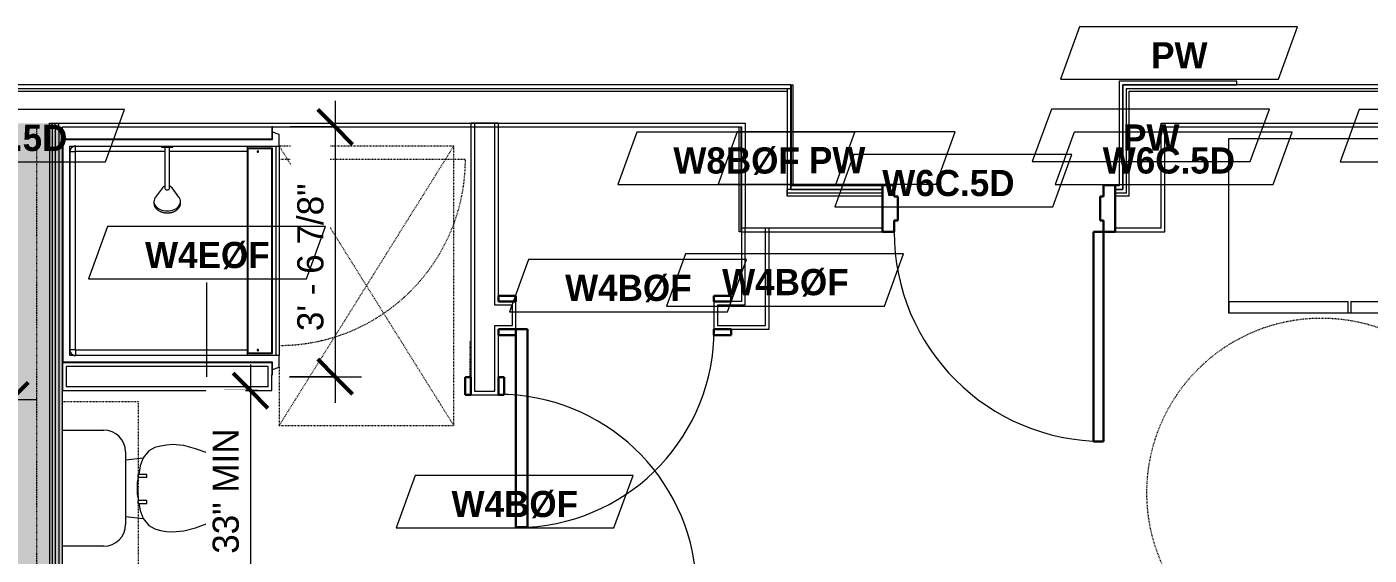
# Model space of a CAD drawing. Header units: inches. Extents: x -4010 to -1872, y 9846 to 12241.
# Drawn here: x -2937.2 to -2706.5, y 10299.9 to 10390.6 of the extents above; entities that cross this region are included whole.
import ezdxf

# ---------------------------------------------------------------- set-up
doc = ezdxf.new("R2010")
doc.units = ezdxf.units.IN
doc.header["$MEASUREMENT"] = 0
doc.linetypes.add('Dash', pattern=[0.25, 0.125, -0.125])
doc.linetypes.add('Dash 3_32_', pattern=[0.1875, 0.09375, -0.09375])
for name, color, linetype, lineweight in [('0-1', 7, 'Continuous', 5), ('0-3', 8, 'Continuous', 9), ('A-ANNO-DIMS', 211, 'Continuous', 9), ('A-ANNO-DIMS-48', 211, 'Continuous', 9), ('A-DETL-1', 90, 'Dash 3_32_', 18), ('A-DOOR-1', 7, 'Continuous', 9), ('A-DOOR-2', 10, 'Continuous', 30), ('A-DOOR-3', 31, 'Continuous', 9), ('A-DOOR-4', 31, 'Continuous', 30), ('A-DOOR-FRAM-2', 10, 'Continuous', 30), ('A-DOOR-FRAM-3', 31, 'Continuous', 30), ('A-GENM', 5, 'Continuous', 9), ('A-GENM-HDLN', 13, 'Dash', 9), ('A-WALL', 113, 'Continuous', 18), ('A-WALL-2', 250, 'Continuous', 18), ('A-WALL-3', 113, 'Continuous', 9), ('A-WALL-IDEN', 211, 'Continuous', 9), ('I-WALL-1', 21, 'Continuous', 18), ('I-WALL-2', 241, 'Continuous', 5), ('I-WALL-3', 7, 'Continuous', 9), ('I-WALL-4', 2, 'Continuous', 9), ('P-SANR-FIXT', 6, 'Continuous', 9), ('P-SANR-FIXT-HDLN', 131, 'Dash', 9), ('Q-CASE', 31, 'Continuous', 9), ('Q-CASE-2', 31, 'Dash', 9), ('Q-SPCQ', 91, 'Continuous', 9)]:
    doc.layers.add(name, color=color, linetype=linetype, lineweight=lineweight)
doc.styles.add('Century Gothic', font='ufonts.com_century-gothic.ttf', dxfattribs={"height": 4.5})
doc.styles.add('Century Gothic_B', font='GOTHICB.TTF', dxfattribs={"height": 4.5})
doc.dimstyles.new('OD_1__HACK_2', dxfattribs={"dimscale": 12, "dimtxt": 4.698757, "dimasz": 0.5, "dimexe": 0.375, "dimexo": 0.25, "dimgap": 0.0625, "dimtad": 1, "dimdec": 4, "dimrnd": 0.0625, "dimzin": 3, "dimdsep": 46, "dimlunit": 4, "dimtxsty": 'Century Gothic', "dimblk1": 'OBLIQUE', "dimblk2": 'OBLIQUE', "dimsah": 1, "dimcen": 0.09, "dimdle": 0.375, "dimazin": 0, "dimtfac": 1, "dimtdec": 4, "dimtix": 1, "dimtmove": 0, "dimatfit": 3, "dimfxl": 1, "dimtvp": 1, "dimtfill": 1, "dimfrac": 2, "dimtolj": 1, "dimtzin": 0, "dimarcsym": 2})

# ---------------------------------------------------------------- blocks, each defined once
blk = doc.blocks.new('Basic Wall _ INT - W8BØF - _5_8 GYP - 2X8 WOOD_BATT_ - 5_8 GYP_ - ___-2319964-UNITS PLANS - 3RD FLOOR')
at = {"layer": 'I-WALL-3'}
for p, q in [((-2805.9, 10380.66), (-2805.86, 10380.66)), ((-2805.86, 10380.66), (-2805.77, 10380.66)), ((-2805.77, 10363.29), (-2805.77, 10380.66)), ((-2805.77, 10380.66), (-2805.49, 10380.66)), ((-2805.49, 10363.29), (-2805.49, 10380.66))]:
    blk.add_line(p, q, dxfattribs=at)
blk = doc.blocks.new('Basic Wall _ INT - W8BØF - _5_8 GYP - 2X8 WOOD_BATT_ - 5_8 GYP_ - ___-2319965-UNITS PLANS - 3RD FLOOR')
at = {"layer": 'I-WALL-3'}
for p, q in [((-2814.81, 10355.41), (-2814.81, 10373.41)), ((-2814.52, 10373.41), (-2814.52, 10355.41)), ((-2814.52, 10355.41), (-2814.81, 10355.41)), ((-2814.44, 10355.41), (-2814.52, 10355.41)), ((-2814.4, 10355.41), (-2814.44, 10355.41))]:
    blk.add_line(p, q, dxfattribs=at)
blk = doc.blocks.new('HOLLOW METAL - UNIT DOOR-2191977-UNITS PLANS - 3RD FLOOR')
at = {"layer": 'A-DOOR-1'}
blk.add_arc((18, -3.875), 36, 180, 270, dxfattribs=at)
at = {"layer": 'A-DOOR-2'}
for p, q in [((16.25, -3.875), (18, -3.875)), ((16.25, -39.875), (16.25, -3.875)), ((18, -3.875), (18, -39.875)), ((18, -39.875), (16.25, -39.875))]:
    blk.add_line(p, q, dxfattribs=at)
at = {"layer": 'A-DOOR-FRAM-2'}
for p, q in [((-20, 4.125), (-18, 4.125)), ((-20, -3.875), (-20, 4.125)), ((-18, 4.125), (-18, 2.1875)), ((18, 4.125), (20, 4.125)), ((18, 2.1875), (18, 4.125)), ((20, 4.125), (20, -3.875)), ((-18, 2.1875), (-17.375, 2.1875)), ((-17.375, 2.1875), (-17.375, -1.9375)), ((17.375, 2.1875), (18, 2.1875)), ((17.375, -1.9375), (17.375, 2.1875)), ((-18, -1.9375), (-18, -3.875)), ((-17.375, -1.9375), (-18, -1.9375)), ((18, -1.9375), (17.375, -1.9375)), ((18, -3.875), (18, -1.9375)), ((-18, -3.875), (-20, -3.875)), ((20, -3.875), (18, -3.875))]:
    blk.add_line(p, q, dxfattribs=at)
blk = doc.blocks.new('CTR - 1st Phase - Common Walls_rvt-1-UNITS PLANS - 3RD FLOOR')
at = {"layer": 'I-WALL-1'}
blk.add_hatch(color=256, dxfattribs=at).paths.add_polyline_path([(-2931.71, 9988.44), (-2931.09, 9988.44), (-2931.09, 10373.41), (-2931.71, 10373.41), (-2931.71, 9995.9)], flags=0)
at = {"layer": 'I-WALL-2'}
for points in [[(-2938.84, 9988.44), (-2933.34, 9988.44), (-2933.34, 10374.04), (-2938.84, 10374.04), (-2938.84, 9995.9)], [(-2933.34, 9988.44), (-2932.84, 9988.44), (-2932.84, 10374.04), (-2933.34, 10374.04), (-2933.34, 9995.9)], [(-2932.34, 9988.44), (-2932.34, 10374.04), (-2932.84, 10374.04), (-2932.84, 9988.44)], [(-2931.71, 9988.44), (-2931.71, 10374.04), (-2932.34, 10374.04), (-2932.34, 9988.44)]]:
    blk.add_hatch(color=256, dxfattribs=at).paths.add_polyline_path(points, flags=0)
at = {"layer": 'A-WALL-2'}
for p, q in [((-3067.15, 10380.04), (-2814.4, 10380.04)), ((-3067.15, 10379.54), (-2814.4, 10379.54)), ((-2814.4, 10380.04), (-2806.52, 10380.04)), ((-2814.4, 10379.54), (-2813.77, 10379.54)), ((-2813.77, 10379.54), (-2806.52, 10379.54)), ((-2806.52, 10380.04), (-2805.9, 10380.04)), ((-2806.52, 10380.04), (-2806.52, 10379.54)), ((-2806.52, 10380.04), (-2806.52, 10379.54)), ((-2806.52, 10379.54), (-2806.52, 10362.66)), ((-2748.24, 10380.04), (-2747.74, 10380.04)), ((-2748.24, 10362.04), (-2748.24, 10380.04)), ((-2747.74, 10380.04), (-2741.61, 10380.04)), ((-2747.74, 10379.54), (-2742.24, 10379.54)), ((-2747.74, 10361.54), (-2747.74, 10379.54)), ((-2742.24, 10379.54), (-2741.61, 10379.54)), ((-2741.61, 10380.04), (-2642.25, 10380.04)), ((-2741.61, 10379.54), (-2642.25, 10379.54)), ((-2933.34, 10373.41), (-2933.34, 10374.04)), ((-2933.34, 10374.04), (-2932.84, 10374.04)), ((-2933.34, 10374.04), (-2932.84, 10374.04)), ((-2933.34, 10373.41), (-2933.34, 9988.44)), ((-2932.84, 10373.41), (-2932.84, 10374.04)), ((-2932.84, 10374.04), (-2932.34, 10374.04)), ((-2932.84, 10374.04), (-2932.34, 10374.04)), ((-2932.84, 10373.41), (-2932.84, 9988.44)), ((-2932.34, 10373.41), (-2932.34, 10374.04)), ((-2932.34, 10374.04), (-2931.71, 10374.04)), ((-2932.34, 10374.04), (-2931.71, 10374.04)), ((-2932.34, 10373.41), (-2932.34, 9988.44)), ((-2931.71, 10373.41), (-2931.71, 10374.04)), ((-2931.71, 10374.04), (-2814.4, 10374.04)), ((-2931.71, 10373.41), (-2931.71, 9988.44)), ((-2814.4, 10374.04), (-2813.77, 10374.04)), ((-2813.77, 10374.04), (-2813.77, 10356.04)), ((-2742.24, 10374.04), (-2741.61, 10374.04)), ((-2742.24, 10356.04), (-2742.24, 10374.04)), ((-2741.61, 10374.04), (-2642.25, 10374.04)), ((-2805.9, 10362.66), (-2806.52, 10362.66)), ((-2806.52, 10362.04), (-2806.52, 10362.66)), ((-2806.52, 10362.66), (-2806.52, 10362.04)), ((-2805.9, 10362.04), (-2806.52, 10362.04)), ((-2806.52, 10361.54), (-2806.52, 10362.04)), ((-2806.52, 10362.04), (-2806.52, 10361.54)), ((-2805.9, 10361.54), (-2806.52, 10361.54)), ((-2790.15, 10362.04), (-2805.9, 10362.04)), ((-2790.15, 10361.54), (-2805.9, 10361.54)), ((-2748.86, 10362.04), (-2750.15, 10362.04)), ((-2748.86, 10361.54), (-2750.15, 10361.54)), ((-2748.24, 10362.04), (-2748.86, 10362.04)), ((-2748.24, 10361.54), (-2748.86, 10361.54)), ((-2747.74, 10361.54), (-2748.24, 10361.54)), ((-2806.52, 10356.04), (-2813.77, 10356.04)), ((-2805.9, 10356.04), (-2806.52, 10356.04)), ((-2790.15, 10356.04), (-2805.9, 10356.04)), ((-2748.86, 10356.04), (-2750.15, 10356.04)), ((-2747.74, 10356.04), (-2748.86, 10356.04)), ((-2742.24, 10356.04), (-2747.74, 10356.04))]:
    blk.add_line(p, q, dxfattribs=at)
at = {"layer": 'I-WALL-3'}
for p, q in [((-2749.49, 10381.29), (-2749.49, 10363.29)), ((-2748.86, 10381.29), (-2749.49, 10381.29)), ((-2729.27, 10381.29), (-2748.86, 10381.29)), ((-2729.27, 10380.66), (-2729.27, 10381.29)), ((-2814.4, 10380.66), (-3067.15, 10380.66)), ((-2805.9, 10380.66), (-2814.4, 10380.66)), ((-2805.9, 10380.04), (-2805.9, 10380.66)), ((-2805.9, 10362.66), (-2805.9, 10380.04)), ((-2748.86, 10380.66), (-2748.86, 10362.66)), ((-2748.24, 10380.66), (-2748.86, 10380.66)), ((-2748.86, 10380.66), (-2729.27, 10380.66)), ((-2748.86, 10362.66), (-2748.86, 10380.66)), ((-2741.61, 10380.66), (-2748.24, 10380.66)), ((-2642.25, 10380.66), (-2741.61, 10380.66)), ((-2931.09, 10371.39), (-2931.09, 10373.41)), ((-2931.09, 10373.41), (-2895.09, 10373.41)), ((-2894.96, 10373.41), (-2814.4, 10373.41)), ((-2814.4, 10373.41), (-2814.4, 10355.41)), ((-2741.61, 10373.41), (-2642.25, 10373.41)), ((-2741.61, 10355.41), (-2741.61, 10373.41)), ((-2790.15, 10363.29), (-2805.9, 10363.29)), ((-2805.9, 10363.29), (-2805.9, 10362.66)), ((-2790.15, 10362.66), (-2805.9, 10362.66)), ((-2805.9, 10362.66), (-2790.15, 10362.66)), ((-2749.49, 10363.29), (-2750.15, 10363.29)), ((-2748.86, 10362.66), (-2750.15, 10362.66)), ((-2750.15, 10362.66), (-2749.49, 10362.66)), ((-2749.49, 10362.66), (-2748.86, 10362.66)), ((-2814.4, 10355.41), (-2813.77, 10355.41)), ((-2813.77, 10355.41), (-2805.9, 10355.41)), ((-2805.9, 10355.41), (-2790.15, 10355.41)), ((-2750.15, 10355.41), (-2748.86, 10355.41)), ((-2748.86, 10355.41), (-2742.24, 10355.41)), ((-2742.24, 10355.41), (-2741.61, 10355.41)), ((-2931.09, 9988.44), (-2931.09, 10332.89))]:
    blk.add_line(p, q, dxfattribs=at)
at = {"layer": '0-3'}
for name, p in [('Basic Wall _ INT - W8BØF - _5_8 GYP - 2X8 WOOD_BATT_ - 5_8 GYP_ - ___-2319964-UNITS PLANS - 3RD FLOOR', (0, 0)), ('Basic Wall _ INT - W8BØF - _5_8 GYP - 2X8 WOOD_BATT_ - 5_8 GYP_ - ___-2319965-UNITS PLANS - 3RD FLOOR', (0, 0)), ('HOLLOW METAL - UNIT DOOR-2191977-UNITS PLANS - 3RD FLOOR', (-2770.15, 10359.29))]:
    blk.add_blockref(name, p, dxfattribs=at)
blk = doc.blocks.new('SWING - SINGLE - FLUSH - 2-10 x 6-8 - PRIVACY-3199407-UNITS PLANS - 3RD FLOOR')
at = {"layer": 'A-DOOR-3'}
blk.add_arc((17, 2.37), 34.07, 93.3657, 180, dxfattribs=at)
at = {"layer": 'A-DOOR-4'}
for p, q in [((15, 2.37), (15, 36.38)), ((17, 36.38), (15, 36.38)), ((17, 2.37), (17, 36.38)), ((17, 2.37), (15, 2.37))]:
    blk.add_line(p, q, dxfattribs=at)
at = {"layer": 'A-DOOR-FRAM-3'}
for p, q in [((-17, 3.37), (-20, 3.37)), ((-20, 3.37), (-20, 2.37)), ((-20, 2.37), (-17, 2.37)), ((-17, 2.37), (-17, 3.37)), ((20, 3.37), (17, 3.37)), ((17, 3.37), (17, 2.37)), ((17, 2.37), (20, 2.37)), ((20, 2.37), (20, 3.37)), ((-17, -2.38), (-20, -2.38)), ((-20, -2.38), (-20, -3.38)), ((-20, -3.38), (-17, -3.38)), ((-17, -3.38), (-17, -2.38)), ((20, -2.38), (17, -2.38)), ((17, -2.38), (17, -3.38)), ((17, -3.38), (20, -3.38)), ((20, -3.38), (20, -2.38))]:
    blk.add_line(p, q, dxfattribs=at)
blk = doc.blocks.new('SWING - SINGLE - FLUSH - 2-10 x 6-8 - PRIVACY-3928387-UNITS PLANS - 3RD FLOOR')
at = {"layer": 'A-DOOR-3'}
blk.add_arc((17, 2.37), 34.07, 93.3657, 180, dxfattribs=at)
at = {"layer": 'A-DOOR-4'}
for p, q in [((15, 2.37), (15, 36.38)), ((17, 36.38), (15, 36.38)), ((17, 2.37), (17, 36.38)), ((17, 2.37), (15, 2.37))]:
    blk.add_line(p, q, dxfattribs=at)
at = {"layer": 'A-DOOR-FRAM-3'}
for p, q in [((-17, 3.37), (-20, 3.37)), ((-20, 3.37), (-20, 2.37)), ((-20, 2.37), (-17, 2.37)), ((-17, 2.37), (-17, 3.37)), ((20, 3.37), (17, 3.37)), ((17, 3.37), (17, 2.37)), ((17, 2.37), (20, 2.37)), ((20, 2.37), (20, 3.37)), ((-17, -2.38), (-20, -2.38)), ((-20, -2.38), (-20, -3.38)), ((-20, -3.38), (-17, -3.38)), ((-17, -3.38), (-17, -2.38)), ((20, -2.38), (17, -2.38)), ((17, -2.38), (17, -3.38)), ((17, -3.38), (20, -3.38)), ((20, -3.38), (20, -2.38))]:
    blk.add_line(p, q, dxfattribs=at)
blk = doc.blocks.new('Toilet-Domestic-3D - Toilet-Domestic-3D-1352612-UNITS PLANS - 3RD FLOOR')
at = {"layer": 'P-SANR-FIXT'}
for p, q in [((-9.98, 11.75), (-9.98, 18.86)), ((9.98, 18.86), (9.98, 11.75)), ((6.25, 8.02), (-6.25, 8.02)), ((-4.86, 8.02), (-5.21, 5)), ((4.86, 8.02), (5.21, 5)), ((-5.21, 5), (-6.4, 4)), ((-3.84, 5.5), (-5.21, 5)), ((-2.61, 5.72), (-3.84, 5.5)), ((-1, 6), (-2.12, 5.8)), ((1, 6), (-1, 6)), ((1.89, 5.84), (1, 6)), ((3.84, 5.5), (2.38, 5.76)), ((5.21, 5), (3.84, 5.5)), ((6.4, 4), (5.21, 5)), ((-6.97, 3), (-7.24, 2)), ((-6.4, 4), (-6.97, 3)), ((6.97, 3), (6.4, 4)), ((7.24, 2), (6.97, 3)), ((-7.41, 1), (-7.5, 0)), ((-7.5, 0), (-7.33, -1.99)), ((-7.24, 2), (-7.41, 1)), ((7.41, 1), (7.24, 2)), ((7.33, -1.99), (7.5, 0)), ((7.5, 0), (7.41, 1)), ((-7.33, -1.99), (-6.79, -4)), ((6.79, -4), (7.33, -1.99)), ((-6.79, -4), (-6.06, -6)), ((6.06, -6), (6.79, -4)), ((-6.06, -6), (-5.13, -8)), ((5.13, -8), (6.06, -6)), ((-5.13, -8), (-3.74, -10)), ((3.74, -10), (5.13, -8)), ((-3.74, -10), (-2.74, -11)), ((-2.74, -11), (-1.87, -11.5)), ((-1.87, -11.5), (-0.5, -12)), ((0.5, -12), (1.87, -11.5)), ((1.87, -11.5), (2.74, -11)), ((2.74, -11), (3.74, -10)), ((-0.5, -12), (0.5, -12))]:
    blk.add_line(p, q, dxfattribs=at)
for centre, start, end in [((-6.25, 11.75), 180, 270), ((6.25, 11.75), 270, 360)]:
    blk.add_arc(centre, 3.73, start, end, dxfattribs=at)
blk = doc.blocks.new('ADA Clearances - 30_x48_-3255449-UNITS PLANS - 3RD FLOOR')
at = {"layer": 'A-GENM-HDLN'}
for p, q in [((15, -24), (-15, 24)), ((-15, -24), (15, 24)), ((15, 24), (-15, 24)), ((15, -24), (15, 24)), ((-15, -14), (-15, -24)), ((-15, -24), (15, -24))]:
    blk.add_line(p, q, dxfattribs=at)
blk = doc.blocks.new('300 Series Wall Hung Cabinet_326 - 30_-2909953-UNITS PLANS - 3RD FLOOR')
at = {"layer": 'Q-CASE'}
for p, q in [((-2.01, 14.69), (-2.5, 14.69)), ((-2.5, 14.69), (-2.5, 13.19)), ((-2.01, 13.19), (-2.01, 14.69)), ((2.49, 14.69), (2, 14.69)), ((2, 14.69), (2, 13.19)), ((2.49, 13.19), (2.49, 14.69)), ((-2.01, 13.19), (-2.5, 13.19)), ((2.49, 13.19), (2, 13.19))]:
    blk.add_line(p, q, dxfattribs=at)
at = {"layer": 'Q-CASE-2'}
for p, q in [((-15, 0.19), (-15, 13.19)), ((-15, 13.19), (15, 13.19)), ((15, 13.19), (15, 0.19)), ((15, 0.19), (-15, 0.19))]:
    blk.add_line(p, q, dxfattribs=at)
blk = doc.blocks.new('4LBS24238A75FTB_V2 - 4LBS24238A75FTB_V2-V28-UNITS PLANS - 3RD FLOOR')
at = {"layer": 'P-SANR-FIXT'}
for p, q in [((0, -0.5), (38.5, -0.5)), ((0, -36.5), (0, -0.5)), ((0.12, -36.62), (0.12, -0.63)), ((0.12, -0.63), (38.38, -0.63)), ((1.25, -37.75), (1.25, -1.75)), ((1.25, -1.75), (37.25, -1.75)), ((1.42, -2.2), (1.4, -2.23)), ((1.58, -2.01), (1.51, -2.08)), ((1.73, -1.9), (1.7, -1.92)), ((1.78, -1.87), (1.75, -1.89)), ((2.01, -1.78), (1.93, -1.8)), ((2.25, -1.77), (2.25, -1.75)), ((36.25, -1.77), (2.25, -1.77)), ((36.25, -1.77), (36.25, -1.75)), ((36.57, -1.8), (36.49, -1.78)), ((36.8, -1.92), (36.77, -1.9)), ((36.99, -2.08), (36.92, -2.01)), ((37.1, -2.23), (37.08, -2.2)), ((37.25, -1.75), (37.25, -17.52)), ((38.38, -0.63), (38.38, -36.62)), ((38.5, -0.5), (38.5, -36.5)), ((1.3, -2.43), (1.28, -2.51)), ((2.2, -32.27), (2.2, -2.75)), ((36.25, -2.7), (2.25, -2.7)), ((36.3, -18.11), (36.3, -2.75)), ((37.22, -2.51), (37.2, -2.43)), ((36.3, -32.27), (36.3, -18.89)), ((37.25, -19.48), (37.25, -37.75)), ((1.62, -32.27), (1.62, -36.62)), ((2.2, -32.27), (36.3, -32.27)), ((36.88, -36.62), (36.88, -32.27)), ((36.75, -32.38), (1.75, -32.38)), ((1.75, -32.38), (1.75, -36.5)), ((36.75, -36.5), (36.75, -32.38)), ((0, -36.5), (-2.02, -36.5)), ((-2.02, -36.5), (-2.02, -36.62)), ((-2.02, -36.62), (0.12, -36.62)), ((-1.13, -36.62), (-0.75, -37.75)), ((1.62, -36.62), (36.88, -36.62)), ((1.75, -36.5), (36.75, -36.5)), ((38.38, -36.62), (40.52, -36.62)), ((40.52, -36.5), (38.5, -36.5)), ((39.25, -37.75), (39.63, -36.62)), ((40.52, -36.62), (40.52, -36.5)), ((-0.75, -37.75), (1.25, -37.75)), ((1.25, -37.25), (37.25, -37.25)), ((1.25, -37.75), (1.25, -37.25)), ((37.25, -37.75), (1.25, -37.75)), ((37.25, -37.25), (37.25, -37.75)), ((37.25, -37.75), (39.25, -37.75))]:
    blk.add_line(p, q, dxfattribs=at)
for centre, radius, start, end in [((2.25, -2.75), 1, 90, 180), ((36.25, -2.75), 1, 0, 90), ((2.2, -34.06), 0.125, 0, 180), ((2.2, -34.06), 0.125, 180, 0), ((36.3, -34.06), 0.125, 0, 180), ((36.3, -34.06), 0.125, 180, 0)]:
    blk.add_arc(centre, radius, start, end, dxfattribs=at)
for centre, start_param, end_param in [((2.2, -32.28), 1.570796, 3.141593), ((36.3, -32.28), 0, 1.570796)]:
    blk.add_ellipse(centre, major_axis=(0.95, 0), ratio=0.019505, start_param=start_param, end_param=end_param, dxfattribs=at)
for points, knots in [([(2.25, -1.77), (2.18, -1.77), (2.05, -1.78), (1.8, -1.86), (1.52, -2.04), (1.34, -2.32), (1.26, -2.57), (1.25, -2.7), (1.25, -2.77)], [0, 0, 0, 0, 0.125, 0.25, 0.5, 0.75, 0.875, 1, 1, 1, 1]), ([(1.38, -2.25), (1.41, -2.21), (1.47, -2.12), (1.54, -2.04), (1.59, -2)], [-0.6665731, -0.6665731, -0.6665731, -0.6665731, -0.5714286, -0.4611793, -0.4611793, -0.4611793, -0.4611793]), ([(1.75, -1.88), (1.77, -1.87), (1.86, -1.82), (2.03, -1.77), (2.17, -1.75), (2.25, -1.75)], [-0.3333068, -0.3333068, -0.3333068, -0.3333068, -0.2857143, -0.1428571, 0, 0, 0, 0]), ([(36.25, -1.75), (36.31, -1.75), (36.42, -1.76), (36.59, -1.8), (36.7, -1.85), (36.75, -1.88)], [-1, -1, -1, -1, -0.8928571, -0.7857143, -0.6666667, -0.6666667, -0.6666667, -0.6666667]), ([(37.25, -2.77), (37.25, -2.7), (37.24, -2.57), (37.16, -2.32), (36.98, -2.04), (36.7, -1.86), (36.45, -1.78), (36.32, -1.77), (36.25, -1.77)], [0, 0, 0, 0, 0.125, 0.25, 0.5, 0.75, 0.875, 1, 1, 1, 1]), ([(36.75, -1.88), (36.79, -1.91), (36.89, -1.97), (36.97, -2.05), (37.01, -2.1)], [-0.6665731, -0.6665731, -0.6665731, -0.6665731, -0.5714286, -0.4475924, -0.4475924, -0.4475924, -0.4475924]), ([(37.12, -2.25), (37.13, -2.27), (37.16, -2.33), (37.18, -2.38), (37.19, -2.42)], [-0.3333068, -0.3333068, -0.3333068, -0.3333068, -0.2857143, -0.2174647, -0.2174647, -0.2174647, -0.2174647]), ([(2.25, -2.7), (2.24, -2.7), (2.24, -2.7), (2.23, -2.7), (2.22, -2.71), (2.22, -2.71), (2.21, -2.72), (2.21, -2.73), (2.2, -2.74), (2.2, -2.74), (2.2, -2.75), (2.2, -2.75)], [-1, -1, -1, -1, -0.833333, -0.75, -0.666667, -0.583333, -0.416667, -0.333333, -0.208333, -0.083333, 0, 0, 0, 0]), ([(36.3, -2.75), (36.3, -2.74), (36.3, -2.74), (36.3, -2.73), (36.29, -2.72), (36.29, -2.72), (36.28, -2.71), (36.27, -2.71), (36.26, -2.7), (36.26, -2.7), (36.25, -2.7), (36.25, -2.7)], [-1, -1, -1, -1, -0.833333, -0.75, -0.666667, -0.583333, -0.416667, -0.333333, -0.208333, -0.083333, 0, 0, 0, 0])]:
    blk.add_open_spline(points, degree=3, knots=knots, dxfattribs=at)
for points in [[(1.35, -2.32), (1.36, -2.3), (1.37, -2.27), (1.38, -2.25)], [(1.63, -1.97), (1.67, -1.94), (1.71, -1.91), (1.75, -1.88)], [(2.25, -2.7), (2.25, -2.62), (2.25, -2.45), (2.25, -2.22), (2.25, -2.03), (2.25, -1.88), (2.25, -1.82), (2.25, -1.8)], [(36.25, -2.7), (36.25, -2.62), (36.25, -2.45), (36.25, -2.22), (36.25, -2.03), (36.25, -1.88), (36.25, -1.82), (36.25, -1.8)], [(37.04, -2.14), (37.07, -2.18), (37.09, -2.21), (37.12, -2.25)], [(1.25, -2.75), (1.25, -2.74), (1.25, -2.72), (1.25, -2.71)], [(2.2, -2.75), (2.12, -2.75), (1.95, -2.75), (1.72, -2.75), (1.52, -2.76), (1.37, -2.76), (1.27, -2.76), (1.25, -2.77), (1.25, -2.77)], [(36.3, -2.75), (36.38, -2.75), (36.55, -2.75), (36.78, -2.75), (36.98, -2.76), (37.13, -2.76), (37.23, -2.76), (37.25, -2.77), (37.25, -2.77)], [(37.25, -2.67), (37.25, -2.7), (37.25, -2.72), (37.25, -2.75)]]:
    blk.add_open_spline(points, degree=3, dxfattribs=at)
at = {"layer": 'P-SANR-FIXT-HDLN'}
blk.add_line((35, -37.75), (35, -69.75), dxfattribs=at)
blk.add_arc((35, -37.75), 32, 180, 270, dxfattribs=at)
blk = doc.blocks.new('Shower Head - Shower Head-3260035-UNITS PLANS - 3RD FLOOR')
at = {"layer": 'P-SANR-FIXT'}
for p, q in [((-2.28, 9.81), (-2.28, 9.54)), ((2.28, 9.54), (2.28, 9.81)), ((-2.02, 8.78), (-0.84, 7.19)), ((-0.39, 7.27), (-0.39, 6.01)), ((0.39, 6.01), (0.39, 7.27)), ((0.84, 7.19), (2.02, 8.78)), ((-0.98, 0.26), (-0.98, 0)), ((-0.98, 0.26), (0.98, 0.26)), ((0.98, 0), (-0.98, 0)), ((-0.39, 1), (-0.39, 0.26)), ((0.39, 0.26), (0.39, 1)), ((0.98, 0), (0.98, 0.26))]:
    blk.add_line(p, q, dxfattribs=at)
at = {"layer": 'P-SANR-FIXT', "flags": 128}
for points in [[(0, 11.49), (-0.09, 11.49), (-0.18, 11.48), (-0.27, 11.48), (-0.35, 11.47), (-0.44, 11.46), (-0.53, 11.44), (-0.62, 11.43), (-0.7, 11.41), (-0.79, 11.39), (-0.87, 11.36), (-0.95, 11.34), (-1.03, 11.31), (-1.11, 11.28), (-1.19, 11.25), (-1.26, 11.21), (-1.34, 11.17), (-1.41, 11.13), (-1.48, 11.09), (-1.55, 11.05), (-1.61, 11), (-1.68, 10.95), (-1.74, 10.9), (-1.8, 10.85), (-1.85, 10.8), (-1.9, 10.74), (-1.95, 10.69), (-2, 10.63), (-2.04, 10.57), (-2.08, 10.51), (-2.12, 10.44), (-2.15, 10.38), (-2.18, 10.31), (-2.21, 10.25), (-2.23, 10.18), (-2.25, 10.11), (-2.26, 10.04), (-2.27, 9.97), (-2.28, 9.9), (-2.28, 9.83), (-2.28, 9.81)], [(2.28, 9.81), (2.28, 9.88), (2.28, 9.95), (2.27, 10.02), (2.25, 10.09), (2.24, 10.16), (2.21, 10.23), (2.19, 10.3), (2.16, 10.36), (2.13, 10.43), (2.09, 10.49), (2.05, 10.55), (2.01, 10.61), (1.97, 10.67), (1.92, 10.73), (1.86, 10.79), (1.81, 10.84), (1.75, 10.89), (1.69, 10.94), (1.63, 10.99), (1.57, 11.04), (1.5, 11.08), (1.43, 11.12), (1.36, 11.16), (1.28, 11.2), (1.21, 11.24), (1.13, 11.27), (1.05, 11.3), (0.97, 11.33), (0.89, 11.36), (0.81, 11.38), (0.72, 11.4), (0.64, 11.42), (0.55, 11.44), (0.47, 11.45), (0.38, 11.46), (0.29, 11.47), (0.2, 11.48), (0.11, 11.49), (0.02, 11.49), (0, 11.49)], [(-0.84, 7.19), (-0.81, 7.16), (-0.79, 7.13), (-0.76, 7.1), (-0.73, 7.08), (-0.7, 7.05), (-0.68, 7.03), (-0.65, 7.01), (-0.62, 6.98), (-0.59, 6.97), (-0.56, 6.95), (-0.53, 6.93), (-0.49, 6.91), (-0.46, 6.9), (-0.43, 6.89), (-0.4, 6.87)], [(0.39, 6.87), (0.43, 6.88), (0.46, 6.9), (0.49, 6.91), (0.52, 6.93), (0.55, 6.94), (0.58, 6.96), (0.61, 6.98), (0.64, 7), (0.67, 7.03), (0.7, 7.05), (0.73, 7.07), (0.76, 7.1), (0.78, 7.13), (0.81, 7.16), (0.83, 7.19), (0.84, 7.19)], [(-0.39, 6.01), (-0.39, 5.81), (-0.39, 5.6), (-0.39, 5.38), (-0.39, 5.15), (-0.39, 4.92), (-0.39, 4.68), (-0.39, 4.43), (-0.39, 4.18), (-0.39, 3.93), (-0.39, 3.67), (-0.39, 3.4), (-0.39, 3.13), (-0.39, 2.86), (-0.39, 2.59), (-0.39, 2.31), (-0.39, 2.03), (-0.39, 1.75), (-0.39, 1.46), (-0.39, 1.18), (-0.39, 1)], [(0.39, 1), (0.39, 1.29), (0.39, 1.57), (0.39, 1.85), (0.39, 2.13), (0.39, 2.41), (0.39, 2.69), (0.39, 2.96), (0.39, 3.23), (0.39, 3.5), (0.39, 3.76), (0.39, 4.02), (0.39, 4.27), (0.39, 4.52), (0.39, 4.77), (0.39, 5), (0.39, 5.23), (0.39, 5.46), (0.39, 5.67), (0.39, 5.88), (0.39, 6.01)]]:
    blk.add_lwpolyline(points, dxfattribs=at)
at = {"layer": 'P-SANR-FIXT'}
for centre, major_axis, start_param, end_param in [((0, 9.54), (-2.28, 0), 4.712389, 6.956384), ((0, 9.54), (2.28, 0), 5.609987, 7.853982), ((0, 7.27), (-0.394, 0), 4.712389, 6.283185), ((0, 7.27), (-0.394, 0), 3.141593, 4.712389)]:
    blk.add_ellipse(centre, major_axis=major_axis, ratio=0.707107, start_param=start_param, end_param=end_param, dxfattribs=at)
blk = doc.blocks.new('ADA Clearances - 5ft Circle-3255450-UNITS PLANS - 3RD FLOOR')
at = {"layer": 'A-GENM-HDLN'}
blk.add_circle((0, 0), 30, dxfattribs=at)
blk = doc.blocks.new('Refrigerator_-_Side-by-Side_6047 - 36_ X 30_-1372843-UNITS PLANS - 3RD FLOOR')
at = {"layer": 'Q-SPCQ'}
for p, q in [((-17.88, 15.58), (17.87, 15.58)), ((-17.88, -14.42), (-17.88, 15.58)), ((-17.88, 15.58), (-3.13, 15.58)), ((-17.88, 15.58), (-17.88, 13.58)), ((-3.13, 13.58), (-3.13, 15.58)), ((-2.63, 15.58), (17.87, 15.58)), ((-2.63, 15.58), (-2.63, 13.58)), ((17.87, 15.58), (17.87, -14.42)), ((17.87, 13.58), (17.87, 15.58)), ((-3.13, 13.58), (-17.88, 13.58)), ((17.87, 13.58), (-2.63, 13.58)), ((17.87, -14.42), (-17.88, -14.42))]:
    blk.add_line(p, q, dxfattribs=at)
blk = doc.blocks.new('DIMBLOCK212-UNITS PLANS - 3RD FLOOR')
at = {"layer": 'A-ANNO-DIMS-48'}
for p, q in [((-2982.86, 10334.41), (-2982.86, 10322.05)), ((-2982.86, 10326.55), (-2982.86, 10334.41)), ((-2939.96, 10334.29), (-2939.96, 10322.05)), ((-2939.96, 10326.55), (-2939.96, 10334.29)), ((-2935.46, 10326.55), (-2987.36, 10326.55))]:
    blk.add_line(p, q, dxfattribs=at)
at = {"layer": 'A-ANNO-DIMS-48', "lineweight": 50}
for p, q in [((-2982.86, 10326.55), (-2979.86, 10329.55)), ((-2939.96, 10326.55), (-2936.96, 10329.55)), ((-2982.86, 10326.55), (-2985.86, 10323.55)), ((-2939.96, 10326.55), (-2942.96, 10323.55))]:
    blk.add_line(p, q, dxfattribs=at)
at = {"layer": 'A-ANNO-DIMS-48', "color": 0, "insert": (-2975.02, 10333.07), "char_height": 4.5, "width": 32.6676, "attachment_point": 1, "line_spacing_factor": 0.984502, "style": 'Century Gothic', "bg_fill": 3, "box_fill_scale": 1.25, "bg_fill_color": 256, "bg_fill_true_color": 13158600, "bg_fill_transparency": 0}
blk.add_mtext('3\' - 6 7/8"', dxfattribs=at)
blk = doc.blocks.new('_Oblique')
at = {"color": 0, "linetype": 'ByBlock', "lineweight": -2}
blk.add_line((-0.5, -0.5), (0.5, 0.5), dxfattribs=at)
blk = doc.blocks.new('DIMBLOCK227-UNITS PLANS - 3RD FLOOR')
at = {"layer": 'A-ANNO-DIMS-48'}
for p, q in [((-2898.77, 10332.64), (-2898.77, 10290.1)), ((-2897.53, 10328.14), (-2903.27, 10328.14)), ((-2898.77, 10328.14), (-2897.53, 10328.14)), ((-2904.08, 10294.6), (-2894.27, 10294.6)), ((-2898.77, 10294.6), (-2904.08, 10294.6))]:
    blk.add_line(p, q, dxfattribs=at)
at = {"layer": 'A-ANNO-DIMS-48', "lineweight": 50}
for p, q in [((-2898.77, 10328.14), (-2901.77, 10331.14)), ((-2898.77, 10328.14), (-2895.77, 10325.14)), ((-2898.77, 10294.6), (-2901.77, 10297.6)), ((-2898.77, 10294.6), (-2895.77, 10291.6))]:
    blk.add_line(p, q, dxfattribs=at)
at = {"layer": 'A-ANNO-DIMS-48', "color": 0, "insert": (-2905.29, 10300.11), "char_height": 4.5, "width": 27.029, "attachment_point": 1, "rotation": 90, "line_spacing_factor": 0.984502, "style": 'Century Gothic', "bg_fill": 3, "box_fill_scale": 1.25, "bg_fill_color": 256, "bg_fill_true_color": 13158600, "bg_fill_transparency": 0}
blk.add_mtext('33" MIN', dxfattribs=at)
blk = doc.blocks.new('DIMBLOCK228-UNITS PLANS - 3RD FLOOR')
at = {"layer": 'A-ANNO-DIMS-48'}
for p, q in [((-2884.22, 10377.91), (-2884.22, 10326.02)), ((-2891.96, 10373.41), (-2879.72, 10373.41)), ((-2884.22, 10373.41), (-2891.96, 10373.41)), ((-2892.09, 10330.52), (-2879.72, 10330.52)), ((-2884.22, 10330.52), (-2892.09, 10330.52))]:
    blk.add_line(p, q, dxfattribs=at)
at = {"layer": 'A-ANNO-DIMS-48', "lineweight": 50}
for p, q in [((-2884.22, 10373.41), (-2887.22, 10376.41)), ((-2884.22, 10373.41), (-2881.22, 10370.41)), ((-2884.22, 10330.52), (-2887.22, 10333.52)), ((-2884.22, 10330.52), (-2881.22, 10327.52))]:
    blk.add_line(p, q, dxfattribs=at)
at = {"layer": 'A-ANNO-DIMS-48', "color": 0, "insert": (-2890.74, 10338.35), "char_height": 4.5, "width": 32.6676, "attachment_point": 1, "rotation": 90, "line_spacing_factor": 0.984502, "style": 'Century Gothic', "bg_fill": 3, "box_fill_scale": 1.25, "bg_fill_color": 256, "bg_fill_true_color": 13158600, "bg_fill_transparency": 0}
blk.add_mtext('3\' - 6 7/8"', dxfattribs=at)
blk = doc.blocks.new('Wall Tag - Arch Wall-3956453-UNITS PLANS - 3RD FLOOR')
at = {"layer": 'A-WALL-IDEN'}
for p, q in [((-0.3561, 0.0937), (-0.4244, -0.0937)), ((0.4244, 0.0937), (-0.3561, 0.0937)), ((0.3561, -0.0937), (0.4244, 0.0937)), ((-0.4244, -0.0937), (0.3561, -0.0937))]:
    blk.add_line(p, q, dxfattribs=at)

msp = doc.modelspace()

# ---------------------------------------------------------------- linework, layer by layer
at = {"layer": 'A-DETL-1'}
for p, q in [((-2935.52374, 10373.4144), (-2935.52374, 10019.4144)), ((-2861.08624, 10336.5901), (-2861.08624, 10330.5901))]:
    msp.add_line(p, q, dxfattribs=at)
at = {"layer": 'A-WALL'}
for p, q in [((-2860.27374, 10374.0394), (-2860.27374, 10328.0394)), ((-2856.77374, 10342.7894), (-2856.77374, 10374.0394)), ((-2813.77374, 10342.7894), (-2813.77374, 10356.0394)), ((-2810.27374, 10339.2894), (-2810.27374, 10356.0394)), ((-2853.77374, 10342.7894), (-2856.77374, 10342.7894)), ((-2853.77374, 10339.2894), (-2853.77374, 10342.7894)), ((-2818.52374, 10342.7894), (-2818.52374, 10339.2894)), ((-2813.77374, 10342.7894), (-2818.52374, 10342.7894)), ((-2856.77374, 10328.0394), (-2856.77374, 10339.2894)), ((-2856.77374, 10339.2894), (-2853.77374, 10339.2894)), ((-2818.52374, 10339.2894), (-2810.27374, 10339.2894)), ((-2930.46124, 10332.26549), (-2930.46124, 10328.76549)), ((-2895.71124, 10332.26549), (-2930.46124, 10332.26549)), ((-2895.71124, 10328.76549), (-2895.71124, 10332.26549)), ((-2895.71124, 10328.76549), (-2930.46124, 10328.76549)), ((-2860.27374, 10328.0394), (-2856.77374, 10328.0394))]:
    msp.add_line(p, q, dxfattribs=at)
at = {"layer": 'A-WALL-3'}
for p, q in [((-2860.89874, 10374.0394), (-2860.89874, 10327.4144)), ((-2856.14874, 10374.0394), (-2860.89874, 10374.0394)), ((-2856.14874, 10343.4144), (-2856.14874, 10374.0394)), ((-2814.39874, 10356.0394), (-2814.39874, 10343.4144)), ((-2809.64874, 10356.0394), (-2814.39874, 10356.0394)), ((-2809.64874, 10338.6644), (-2809.64874, 10356.0394)), ((-2853.14874, 10343.4144), (-2856.14874, 10343.4144)), ((-2853.14874, 10338.6644), (-2853.14874, 10343.4144)), ((-2814.39874, 10343.4144), (-2819.14874, 10343.4144)), ((-2819.14874, 10343.4144), (-2819.14874, 10338.6644)), ((-2856.14874, 10327.4144), (-2856.14874, 10338.6644)), ((-2856.14874, 10338.6644), (-2853.14874, 10338.6644)), ((-2819.14874, 10338.6644), (-2809.64874, 10338.6644)), ((-2860.89874, 10327.4144), (-2856.14874, 10327.4144))]:
    msp.add_line(p, q, dxfattribs=at)
at = {"layer": 'I-WALL-4'}
for p, q in [((-2931.08624, 10332.89049), (-2931.08624, 10328.14049)), ((-2895.08624, 10328.14049), (-2895.08624, 10330.86658)), ((-2931.08624, 10328.14049), (-2895.08624, 10328.14049))]:
    msp.add_line(p, q, dxfattribs=at)

# ---------------------------------------------------------------- block references
at = {"layer": '0-1'}
msp.add_blockref('CTR - 1st Phase - Common Walls_rvt-1-UNITS PLANS - 3RD FLOOR', (0, 0), dxfattribs=at)
at = {"layer": 'A-DOOR-3'}
for name, p, rotation in [('SWING - SINGLE - FLUSH - 2-10 x 6-8 - PRIVACY-3928387-UNITS PLANS - 3RD FLOOR', (-2836.14874, 10341.0394), 180), ('SWING - SINGLE - FLUSH - 2-10 x 6-8 - PRIVACY-3199407-UNITS PLANS - 3RD FLOOR', (-2858.52374, 10310.4144), 269.9999999999866)]:
    msp.add_blockref(name, p, dxfattribs=dict(at, rotation=rotation))
at = {"layer": 'A-GENM'}
for name, p in [('ADA Clearances - 30_x48_-3255449-UNITS PLANS - 3RD FLOOR', (-2878.83624, 10346.14049)), ('ADA Clearances - 5ft Circle-3255450-UNITS PLANS - 3RD FLOOR', (-2714.72374, 10310.6019))]:
    msp.add_blockref(name, p, dxfattribs=at)
at = {"layer": 'A-WALL-IDEN', "xscale": 47.99999999999997, "yscale": 47.99999999999997, "zscale": 47.99999999999997}
for p in [(-2739.22072, 10386.10392), (-2744.04671, 10371.9769), (-2940.77374, 10371.91237), (-2691.11749, 10371.91237), (-2815.27576, 10368.0394), (-2798.02374, 10368.10392), (-2740.10921, 10368.0394), (-2778.00499, 10364.16642), (-2806.89671, 10347.14506), (-2833.8794, 10346.16642), (-2853.39671, 10309.0394)]:
    msp.add_blockref('Wall Tag - Arch Wall-3956453-UNITS PLANS - 3RD FLOOR', p, dxfattribs=at)
at = {"layer": 'P-SANR-FIXT'}
for name, p, rotation in [('4LBS24238A75FTB_V2 - 4LBS24238A75FTB_V2-V28-UNITS PLANS - 3RD FLOOR', (-2931.58624, 10332.89049), 89.99999999999454), ('Shower Head - Shower Head-3260035-UNITS PLANS - 3RD FLOOR', (-2913.08624, 10370.14049), 180), ('Toilet-Domestic-3D - Toilet-Domestic-3D-1352612-UNITS PLANS - 3RD FLOOR', (-2912.23043, 10311.37119), 90.00000000036468)]:
    msp.add_blockref(name, p, dxfattribs=dict(at, rotation=rotation))
at = {"layer": 'Q-CASE', "rotation": 270.0000000000635}
msp.add_blockref('300 Series Wall Hung Cabinet_326 - 30_-2909953-UNITS PLANS - 3RD FLOOR', (-2931.26915, 10311.24619), dxfattribs=at)
at = {"layer": 'Q-SPCQ', "rotation": 180}
msp.add_blockref('Refrigerator_-_Side-by-Side_6047 - 36_ X 30_-1372843-UNITS PLANS - 3RD FLOOR', (-2712.78624, 10356.99219), dxfattribs=at)

# ---------------------------------------------------------------- texts
at = {"layer": 'A-WALL-IDEN', "char_height": 4.5, "attachment_point": 1, "style": 'Century Gothic_B'}
for s, insert, width in [('PW', (-2743.98791, 10387.97522), 11.3625), ('W6C.5D', (-2952.97714, 10373.78367), 29.391), ('PW', (-2748.8139, 10373.8482), 11.3625), ('W8BØF', (-2826.09964, 10369.9107), 26.058), ('PW', (-2802.79092, 10369.97522), 11.3625), ('W6C.5D', (-2752.31262, 10369.9107), 29.391), ('W6C.5D', (-2790.20839, 10366.03772), 29.391), ('W4BØF', (-2817.72059, 10349.01636), 26.058), ('W4BØF', (-2844.70328, 10348.03772), 26.058), ('W4BØF', (-2864.22059, 10310.9107), 26.058)]:
    msp.add_mtext(s, dxfattribs=dict(at, insert=insert, width=width))

# ---------------------------------------------------------------- next in the draw order: dimensions: what is measured, and where the dimension line sits
at = {"layer": 'A-ANNO-DIMS'}
dim = msp.add_linear_dim(base=(-2982.86015, 10326.55281), p1=(-2939.96124, 10337.2894), p2=(-2982.86015, 10337.4144), dimstyle='OD_1__HACK_2', override={"dimpost": '<>', "dimfxl": 42.899091}, dxfattribs=at)
dim.commit()
dim.dimension.update_dxf_attribs({"geometry": 'DIMBLOCK212-UNITS PLANS - 3RD FLOOR', "text_midpoint": (-2961.41069, 10329.91532)})
dim = msp.add_linear_dim(base=(-2898.77269, 10294.6019), p1=(-2894.53004, 10328.14049), p2=(-2907.08165, 10294.6019), angle=90, text='33" MIN', dimstyle='OD_1__HACK_2', override={"dimpost": '<>', "dimfxl": 35.810331}, dxfattribs=at)
dim.commit()
dim.dimension.update_dxf_attribs({"geometry": 'DIMBLOCK227-UNITS PLANS - 3RD FLOOR', "text_midpoint": (-2901.88587, 10311.37119)})

# ---------------------------------------------------------------- next in the draw order: linework, layer by layer
at = {"layer": 'A-WALL-IDEN'}
msp.add_line((-2906.25249, 10330.51549), (-2906.25249, 10346.67772), dxfattribs=at)

# ---------------------------------------------------------------- next in the draw order: dimensions: what is measured, and where the dimension line sits
at = {"layer": 'A-ANNO-DIMS'}
dim = msp.add_linear_dim(base=(-2884.22465, 10330.51549), p1=(-2894.96124, 10373.4144), p2=(-2895.08624, 10330.51549), angle=90, dimstyle='OD_1__HACK_2', override={"dimpost": '<>', "dimfxl": 42.899091}, dxfattribs=at)
dim.commit()
dim.dimension.update_dxf_attribs({"geometry": 'DIMBLOCK228-UNITS PLANS - 3RD FLOOR', "text_midpoint": (-2887.58716, 10351.96494)})

# ---------------------------------------------------------------- next in the draw order: block references
at = {"layer": 'A-WALL-IDEN', "xscale": 47.99999999999997, "yscale": 47.99999999999997, "zscale": 47.99999999999997}
msp.add_blockref('Wall Tag - Arch Wall-3956453-UNITS PLANS - 3RD FLOOR', (-2906.25249, 10351.80474), dxfattribs=at)

# ---------------------------------------------------------------- next in the draw order: texts
at = {"layer": 'A-WALL-IDEN', "insert": (-2916.89684, 10353.67604), "char_height": 4.5, "width": 25.6035, "attachment_point": 1, "style": 'Century Gothic_B'}
msp.add_mtext('W4EØF', dxfattribs=at)

doc.saveas('drawing.dxf')
